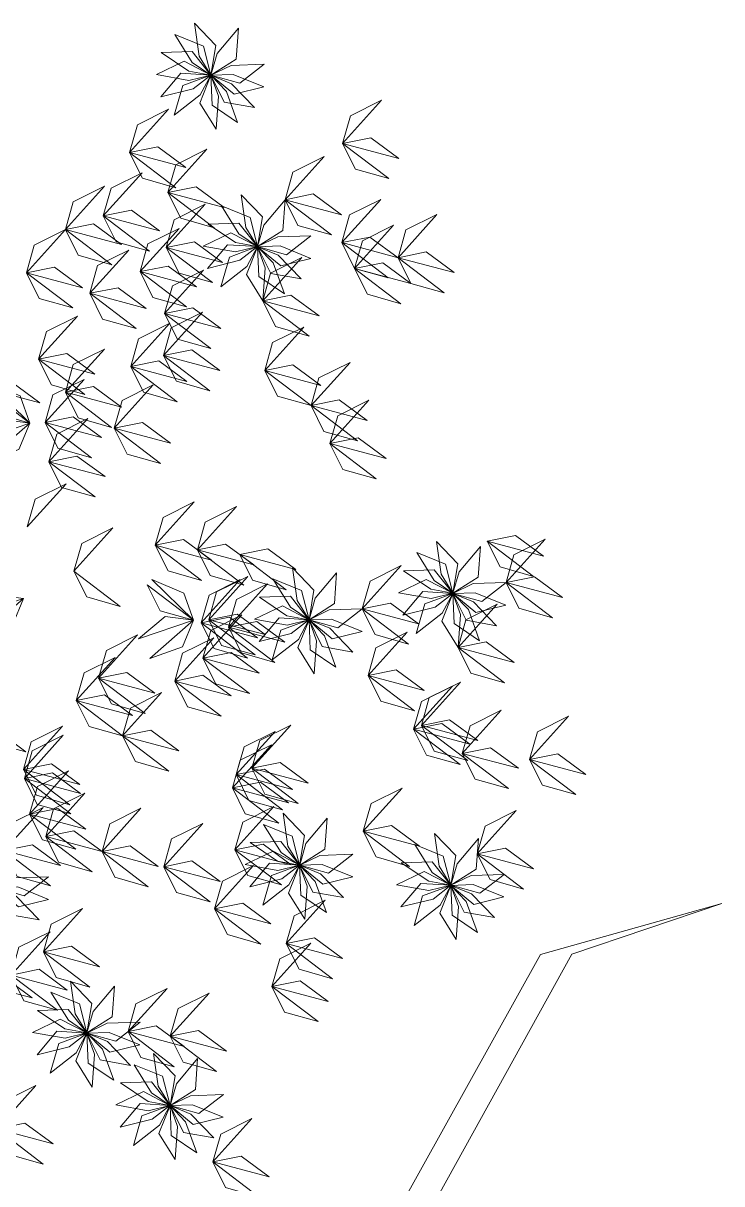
# Model space of a CAD drawing. Header units: inches. Extents: x -173 to 14008, y -3334 to 10368.
# Drawn here: x 6798.9 to 6870.9, y 8045 to 8164.5 of the extents above; entities that cross this region are included whole.
import ezdxf

# ---------------------------------------------------------------- set-up
doc = ezdxf.new("R2010")
doc.units = ezdxf.units.IN
doc.header["$MEASUREMENT"] = 0
doc.layers.add('ARREDAMENTO', color=8, linetype='Continuous', lineweight=18)

msp = doc.modelspace()

# ---------------------------------------------------------------- linework, layer by layer
at = {"layer": 'ARREDAMENTO', "lineweight": 0}
for points in [[(6816.55, 8164.52), (6817.03, 8161.14), (6818.24, 8159.18), (6818.76, 8162.22), (6816.55, 8164.52)], [(6821.08, 8164), (6818.89, 8161.39), (6818.25, 8159.18), (6820.85, 8160.83), (6821.08, 8164)], [(6814.53, 8163.37), (6816.33, 8160.48), (6818.24, 8159.18), (6817.47, 8162.17), (6814.53, 8163.37)], [(6813.14, 8161.49), (6815.97, 8159.59), (6818.24, 8159.18), (6816.32, 8161.6), (6813.14, 8161.49)], [(6812.64, 8159.22), (6815.99, 8158.63), (6818.23, 8159.18), (6815.5, 8160.61), (6812.64, 8159.22)], [(6823.73, 8160.29), (6820.33, 8160.17), (6818.25, 8159.17), (6821.22, 8158.34), (6823.73, 8160.29)], [(6813.1, 8156.94), (6816.41, 8157.76), (6818.23, 8159.17), (6815.15, 8159.37), (6813.1, 8156.94)], [(6814.46, 8155.04), (6817.14, 8157.14), (6818.23, 8159.17), (6815.34, 8158.1), (6814.46, 8155.04)], [(6818.78, 8153.59), (6819.02, 8156.99), (6818.24, 8159.16), (6817.1, 8156.3), (6818.78, 8153.59)], [(6821, 8154.3), (6819.84, 8157.5), (6818.24, 8159.16), (6818.37, 8156.08), (6821, 8154.3)], [(6823.71, 8157.96), (6820.55, 8159.24), (6818.25, 8159.17), (6820.63, 8157.2), (6823.71, 8157.96)], [(6822.75, 8155.84), (6820.38, 8158.29), (6818.25, 8159.17), (6819.62, 8156.4), (6822.75, 8155.84)], [(6831.82, 8152.14), (6832.63, 8154.99), (6835.84, 8156.59), (6831.82, 8152.14)], [(6809.87, 8151.21), (6810.68, 8154.06), (6813.89, 8155.66), (6809.87, 8151.21)], [(6809.87, 8151.21), (6812.78, 8151.79), (6815.67, 8149.66), (6809.87, 8151.21)], [(6831.82, 8152.14), (6834.73, 8152.72), (6837.62, 8150.59), (6831.82, 8152.14)], [(6831.82, 8152.14), (6833.14, 8149.48), (6836.59, 8148.51), (6831.82, 8152.14)], [(6809.87, 8151.21), (6811.19, 8148.55), (6814.65, 8147.57), (6809.87, 8151.21)], [(6813.82, 8147.08), (6814.63, 8149.94), (6817.84, 8151.54), (6813.82, 8147.08)], [(6825.89, 8146.34), (6826.7, 8149.19), (6829.91, 8150.79), (6825.89, 8146.34)], [(6807.15, 8144.67), (6807.96, 8147.52), (6811.17, 8149.12), (6807.15, 8144.67)], [(6807.15, 8144.67), (6807.96, 8147.52), (6811.17, 8149.12), (6807.15, 8144.67)], [(6803.25, 8143.27), (6804.06, 8146.12), (6807.27, 8147.72), (6803.25, 8143.27)], [(6813.82, 8147.08), (6816.73, 8147.67), (6819.62, 8145.54), (6813.82, 8147.08)], [(6813.82, 8147.08), (6815.14, 8144.43), (6818.6, 8143.45), (6813.82, 8147.08)], [(6821.36, 8146.85), (6821.84, 8143.48), (6823.05, 8141.52), (6823.57, 8144.56), (6821.36, 8146.85)], [(6825.89, 8146.34), (6828.8, 8146.93), (6831.69, 8144.8), (6825.89, 8146.34)], [(6813.65, 8141.43), (6814.45, 8144.28), (6817.66, 8145.88), (6813.65, 8141.43)], [(6819.34, 8145.71), (6821.14, 8142.81), (6823.05, 8141.52), (6822.28, 8144.51), (6819.34, 8145.71)], [(6825.89, 8146.34), (6823.7, 8143.73), (6823.06, 8141.51), (6825.66, 8143.17), (6825.89, 8146.34)], [(6825.89, 8146.34), (6827.22, 8143.69), (6830.67, 8142.71), (6825.89, 8146.34)], [(6831.73, 8141.92), (6832.54, 8144.77), (6835.75, 8146.37), (6831.73, 8141.92)], [(6807.15, 8144.67), (6810.06, 8145.25), (6812.95, 8143.13), (6807.15, 8144.67)], [(6807.15, 8144.67), (6810.06, 8145.25), (6812.95, 8143.13), (6807.15, 8144.67)], [(6807.15, 8144.67), (6808.47, 8142.01), (6811.92, 8141.04), (6807.15, 8144.67)], [(6807.15, 8144.67), (6808.47, 8142.01), (6811.92, 8141.04), (6807.15, 8144.67)], [(6837.53, 8140.37), (6838.33, 8143.23), (6841.54, 8144.82), (6837.53, 8140.37)], [(6799.24, 8138.82), (6800.04, 8141.67), (6803.25, 8143.27), (6799.24, 8138.82)], [(6803.25, 8143.27), (6806.16, 8143.86), (6809.05, 8141.73), (6803.25, 8143.27)], [(6803.25, 8143.27), (6804.58, 8140.62), (6808.03, 8139.64), (6803.25, 8143.27)], [(6810.95, 8138.93), (6811.76, 8141.78), (6814.97, 8143.38), (6810.95, 8138.93)], [(6817.95, 8143.83), (6820.78, 8141.92), (6823.05, 8141.52), (6821.13, 8143.93), (6817.95, 8143.83)], [(6833.05, 8139.26), (6833.86, 8142.11), (6837.07, 8143.71), (6833.05, 8139.26)], [(6817.45, 8141.56), (6820.8, 8140.96), (6823.05, 8141.51), (6820.31, 8142.94), (6817.45, 8141.56)], [(6828.54, 8142.63), (6825.14, 8142.51), (6823.06, 8141.51), (6826.03, 8140.68), (6828.54, 8142.63)], [(6831.73, 8141.92), (6834.64, 8142.5), (6837.53, 8140.37), (6831.73, 8141.92)], [(6805.77, 8136.7), (6806.58, 8139.55), (6809.79, 8141.15), (6805.77, 8136.7)], [(6813.65, 8141.43), (6816.55, 8142.01), (6819.44, 8139.89), (6813.65, 8141.43)], [(6813.65, 8141.43), (6814.97, 8138.77), (6818.42, 8137.8), (6813.65, 8141.43)], [(6817.91, 8139.27), (6821.22, 8140.1), (6823.04, 8141.51), (6819.97, 8141.7), (6817.91, 8139.27)], [(6819.27, 8137.37), (6821.95, 8139.47), (6823.04, 8141.51), (6820.15, 8140.43), (6819.27, 8137.37)], [(6823.59, 8135.93), (6823.83, 8139.33), (6823.05, 8141.5), (6821.91, 8138.63), (6823.59, 8135.93)], [(6825.82, 8136.63), (6824.65, 8139.84), (6823.05, 8141.5), (6823.18, 8138.42), (6825.82, 8136.63)], [(6828.53, 8140.3), (6825.37, 8141.58), (6823.06, 8141.5), (6825.44, 8139.54), (6828.53, 8140.3)], [(6827.56, 8138.18), (6825.19, 8140.63), (6823.06, 8141.5), (6824.43, 8138.74), (6827.56, 8138.18)], [(6831.73, 8141.92), (6833.05, 8139.26), (6836.5, 8138.28), (6831.73, 8141.92)], [(6837.53, 8140.37), (6840.43, 8140.96), (6843.32, 8138.83), (6837.53, 8140.37)], [(6823.59, 8135.93), (6824.4, 8138.78), (6827.61, 8140.38), (6823.59, 8135.93)], [(6833.05, 8139.26), (6835.96, 8139.85), (6838.85, 8137.72), (6833.05, 8139.26)], [(6837.53, 8140.37), (6838.85, 8137.72), (6842.3, 8136.74), (6837.53, 8140.37)], [(6799.24, 8138.82), (6802.14, 8139.4), (6805.03, 8137.28), (6799.24, 8138.82)], [(6799.24, 8138.82), (6800.56, 8136.17), (6804.01, 8135.19), (6799.24, 8138.82)], [(6810.95, 8138.93), (6813.86, 8139.51), (6816.75, 8137.38), (6810.95, 8138.93)], [(6810.95, 8138.93), (6812.27, 8136.27), (6815.73, 8135.3), (6810.95, 8138.93)], [(6813.47, 8134.63), (6814.28, 8137.48), (6817.49, 8139.08), (6813.47, 8134.63)], [(6833.05, 8139.26), (6834.37, 8136.61), (6837.82, 8135.63), (6833.05, 8139.26)], [(6805.77, 8136.7), (6808.68, 8137.28), (6811.57, 8135.15), (6805.77, 8136.7)], [(6805.77, 8136.7), (6807.09, 8134.04), (6810.55, 8133.07), (6805.77, 8136.7)], [(6823.59, 8135.93), (6826.5, 8136.52), (6829.39, 8134.39), (6823.59, 8135.93)], [(6813.47, 8134.63), (6816.38, 8135.21), (6819.27, 8133.09), (6813.47, 8134.63)], [(6823.59, 8135.93), (6824.91, 8133.28), (6828.37, 8132.3), (6823.59, 8135.93)], [(6800.5, 8129.91), (6801.3, 8132.76), (6804.51, 8134.36), (6800.5, 8129.91)], [(6813.37, 8130.31), (6814.17, 8133.16), (6817.39, 8134.76), (6813.37, 8130.31)], [(6813.47, 8134.63), (6814.8, 8131.98), (6818.25, 8131), (6813.47, 8134.63)], [(6809.99, 8129.16), (6810.79, 8132.02), (6814, 8133.62), (6809.99, 8129.16)], [(6823.79, 8128.76), (6824.6, 8131.62), (6827.81, 8133.22), (6823.79, 8128.76)], [(6800.5, 8129.91), (6803.4, 8130.49), (6806.29, 8128.37), (6800.5, 8129.91)], [(6803.25, 8126.51), (6804.05, 8129.36), (6807.27, 8130.96), (6803.25, 8126.51)], [(6813.37, 8130.31), (6816.27, 8130.89), (6819.16, 8128.76), (6813.37, 8130.31)], [(6813.37, 8130.31), (6814.69, 8127.65), (6818.14, 8126.67), (6813.37, 8130.31)], [(6800.5, 8129.91), (6801.82, 8127.26), (6805.27, 8126.28), (6800.5, 8129.91)], [(6809.99, 8129.16), (6812.89, 8129.75), (6815.78, 8127.62), (6809.99, 8129.16)], [(6809.99, 8129.16), (6811.31, 8126.51), (6814.76, 8125.53), (6809.99, 8129.16)], [(6823.79, 8128.76), (6826.7, 8129.35), (6829.59, 8127.22), (6823.79, 8128.76)], [(6828.57, 8125.13), (6829.38, 8127.99), (6832.59, 8129.59), (6828.57, 8125.13)], [(6801.16, 8123.39), (6801.97, 8126.24), (6805.18, 8127.84), (6801.16, 8123.39)], [(6823.79, 8128.76), (6825.12, 8126.11), (6828.57, 8125.13), (6823.79, 8128.76)], [(6794.82, 8126.97), (6797.73, 8127.55), (6800.62, 8125.43), (6794.82, 8126.97)], [(6794.82, 8126.97), (6796.14, 8124.31), (6799.59, 8123.34), (6794.82, 8126.97)], [(6794.82, 8126.97), (6796.14, 8124.31), (6799.59, 8123.34), (6794.82, 8126.97)], [(6799.59, 8123.34), (6798.6, 8126.13), (6795.29, 8127.51), (6799.59, 8123.34)], [(6803.25, 8126.51), (6806.15, 8127.09), (6809.04, 8124.97), (6803.25, 8126.51)], [(6803.25, 8126.51), (6804.57, 8123.86), (6808.02, 8122.88), (6803.25, 8126.51)], [(6808.29, 8122.8), (6809.1, 8125.66), (6812.31, 8127.26), (6808.29, 8122.8)], [(6828.57, 8125.13), (6831.47, 8125.72), (6834.36, 8123.59), (6828.57, 8125.13)], [(6830.51, 8121.23), (6831.32, 8124.08), (6834.53, 8125.68), (6830.51, 8121.23)], [(6828.57, 8125.13), (6829.89, 8122.48), (6833.34, 8121.5), (6828.57, 8125.13)], [(6799.59, 8123.34), (6796.65, 8123.73), (6793.91, 8121.41), (6799.59, 8123.34)], [(6799.59, 8123.34), (6798.45, 8120.6), (6795.07, 8119.4), (6799.59, 8123.34)], [(6801.16, 8123.39), (6804.07, 8123.97), (6806.96, 8121.85), (6801.16, 8123.39)], [(6801.16, 8123.39), (6802.48, 8120.74), (6805.93, 8119.76), (6801.16, 8123.39)], [(6801.55, 8119.36), (6802.36, 8122.21), (6805.57, 8123.81), (6801.55, 8119.36)], [(6808.29, 8122.8), (6811.2, 8123.39), (6814.09, 8121.26), (6808.29, 8122.8)], [(6808.29, 8122.8), (6809.61, 8120.15), (6813.07, 8119.17), (6808.29, 8122.8)], [(6830.51, 8121.23), (6833.42, 8121.81), (6836.31, 8119.68), (6830.51, 8121.23)], [(6830.51, 8121.23), (6831.83, 8118.57), (6835.29, 8117.6), (6830.51, 8121.23)], [(6801.55, 8119.36), (6804.45, 8119.94), (6807.34, 8117.82), (6801.55, 8119.36)], [(6801.55, 8119.36), (6802.87, 8116.71), (6806.32, 8115.73), (6801.55, 8119.36)], [(6799.33, 8112.64), (6800.13, 8115.49), (6803.35, 8117.09), (6799.33, 8112.64)], [(6812.52, 8110.76), (6813.32, 8113.61), (6816.54, 8115.21), (6812.52, 8110.76)], [(6816.87, 8110.28), (6817.67, 8113.14), (6820.89, 8114.74), (6816.87, 8110.28)], [(6804.13, 8108.09), (6804.94, 8110.94), (6808.15, 8112.54), (6804.13, 8108.09)], [(6812.52, 8110.76), (6815.42, 8111.35), (6818.31, 8109.22), (6812.52, 8110.76)], [(6841.49, 8111.15), (6841.96, 8107.77), (6843.18, 8105.81), (6843.69, 8108.85), (6841.49, 8111.15)], [(6846.73, 8111.17), (6849.63, 8111.75), (6852.52, 8109.63), (6846.73, 8111.17)], [(6846.73, 8111.17), (6848.05, 8108.52), (6851.5, 8107.54), (6846.73, 8111.17)], [(6848.67, 8106.92), (6849.48, 8109.77), (6852.69, 8111.37), (6848.67, 8106.92)], [(6812.52, 8110.76), (6813.84, 8108.11), (6817.29, 8107.13), (6812.52, 8110.76)], [(6816.87, 8110.28), (6819.77, 8110.87), (6822.66, 8108.74), (6816.87, 8110.28)], [(6816.87, 8110.28), (6818.19, 8107.63), (6821.64, 8106.65), (6816.87, 8110.28)], [(6821.22, 8109.8), (6824.12, 8110.39), (6827.01, 8108.26), (6821.22, 8109.8)], [(6821.22, 8109.8), (6822.54, 8107.15), (6825.99, 8106.17), (6821.22, 8109.8)], [(6839.46, 8110), (6841.27, 8107.11), (6843.18, 8105.81), (6842.41, 8108.8), (6839.46, 8110)], [(6846.02, 8110.63), (6843.83, 8108.02), (6843.19, 8105.81), (6845.79, 8107.46), (6846.02, 8110.63)], [(6833.85, 8104.21), (6834.66, 8107.06), (6837.87, 8108.66), (6833.85, 8104.21)], [(6804.13, 8108.09), (6805.45, 8105.44), (6808.9, 8104.46), (6804.13, 8108.09)], [(6818.03, 8103.09), (6818.84, 8105.94), (6822.05, 8107.54), (6818.03, 8103.09)], [(6826.67, 8108.43), (6827.14, 8105.05), (6828.36, 8103.09), (6828.87, 8106.13), (6826.67, 8108.43)], [(6831.2, 8107.92), (6829.01, 8105.3), (6828.37, 8103.09), (6830.97, 8104.74), (6831.2, 8107.92)], [(6838.08, 8108.12), (6840.9, 8106.22), (6843.17, 8105.81), (6841.26, 8108.23), (6838.08, 8108.12)], [(6848.67, 8106.92), (6851.58, 8107.51), (6854.47, 8105.38), (6848.67, 8106.92)], [(6811.69, 8106.67), (6813.01, 8104.01), (6816.46, 8103.04), (6811.69, 8106.67)], [(6816.46, 8103.04), (6815.47, 8105.83), (6812.16, 8107.21), (6816.46, 8103.04)], [(6817.25, 8102.77), (6818.06, 8105.62), (6821.27, 8107.22), (6817.25, 8102.77)], [(6820.07, 8102.33), (6820.88, 8105.18), (6824.09, 8106.78), (6820.07, 8102.33)], [(6824.64, 8107.28), (6826.45, 8104.39), (6828.36, 8103.09), (6827.59, 8106.08), (6824.64, 8107.28)], [(6837.57, 8105.85), (6840.93, 8105.26), (6843.17, 8105.81), (6840.44, 8107.23), (6837.57, 8105.85)], [(6848.67, 8106.92), (6845.26, 8106.8), (6843.19, 8105.8), (6846.16, 8104.97), (6848.67, 8106.92)], [(6848.67, 8106.92), (6849.99, 8104.27), (6853.44, 8103.29), (6848.67, 8106.92)], [(6798.95, 8105.26), (6796.02, 8105.65), (6793.27, 8103.34), (6798.95, 8105.26)], [(6798.95, 8105.26), (6797.81, 8102.53), (6794.43, 8101.32), (6798.95, 8105.26)], [(6823.26, 8105.41), (6826.08, 8103.5), (6828.35, 8103.09), (6826.44, 8105.51), (6823.26, 8105.41)], [(6838.04, 8103.56), (6841.35, 8104.39), (6843.17, 8105.8), (6840.09, 8106), (6838.04, 8103.56)], [(6839.39, 8101.67), (6842.08, 8103.77), (6843.17, 8105.8), (6840.28, 8104.72), (6839.39, 8101.67)], [(6843.72, 8100.22), (6843.96, 8103.62), (6843.17, 8105.79), (6842.04, 8102.93), (6843.72, 8100.22)], [(6845.94, 8100.92), (6844.78, 8104.13), (6843.18, 8105.79), (6843.31, 8102.71), (6845.94, 8100.92)], [(6847.69, 8102.47), (6845.32, 8104.92), (6843.18, 8105.79), (6844.55, 8103.03), (6847.69, 8102.47)], [(6848.65, 8104.59), (6845.49, 8105.87), (6843.19, 8105.8), (6845.56, 8103.83), (6848.65, 8104.59)], [(6822.75, 8103.13), (6826.11, 8102.54), (6828.35, 8103.09), (6825.62, 8104.52), (6822.75, 8103.13)], [(6833.85, 8104.21), (6830.44, 8104.09), (6828.37, 8103.08), (6831.34, 8102.25), (6833.85, 8104.21)], [(6833.85, 8104.21), (6836.76, 8104.79), (6839.65, 8102.66), (6833.85, 8104.21)], [(6833.85, 8104.21), (6835.17, 8101.55), (6838.62, 8100.57), (6833.85, 8104.21)], [(6843.72, 8100.22), (6844.53, 8103.07), (6847.74, 8104.67), (6843.72, 8100.22)], [(6816.46, 8103.04), (6813.53, 8103.43), (6810.78, 8101.11), (6816.46, 8103.04)], [(6816.46, 8103.04), (6815.32, 8100.3), (6811.94, 8099.1), (6816.46, 8103.04)], [(6817.25, 8102.77), (6820.16, 8103.36), (6823.05, 8101.23), (6817.25, 8102.77)], [(6817.25, 8102.77), (6818.57, 8100.12), (6822.03, 8099.14), (6817.25, 8102.77)], [(6817.43, 8099.13), (6818.24, 8101.98), (6821.45, 8103.58), (6817.43, 8099.13)], [(6818.03, 8103.09), (6820.94, 8103.67), (6823.83, 8101.55), (6818.03, 8103.09)], [(6818.03, 8103.09), (6819.35, 8100.44), (6822.81, 8099.46), (6818.03, 8103.09)], [(6820.07, 8102.33), (6822.98, 8102.91), (6825.87, 8100.78), (6820.07, 8102.33)], [(6823.22, 8100.85), (6826.53, 8101.67), (6828.35, 8103.09), (6825.27, 8103.28), (6823.22, 8100.85)], [(6824.57, 8098.95), (6827.26, 8101.05), (6828.35, 8103.08), (6825.46, 8102.01), (6824.57, 8098.95)], [(6828.9, 8097.51), (6829.14, 8100.91), (6828.36, 8103.08), (6827.22, 8100.21), (6828.9, 8097.51)], [(6831.12, 8098.21), (6829.96, 8101.41), (6828.36, 8103.08), (6828.49, 8099.99), (6831.12, 8098.21)], [(6832.87, 8099.75), (6830.5, 8102.21), (6828.36, 8103.08), (6829.73, 8100.31), (6832.87, 8099.75)], [(6833.83, 8101.87), (6830.67, 8103.15), (6828.37, 8103.08), (6830.74, 8101.11), (6833.83, 8101.87)], [(6806.68, 8097.07), (6807.49, 8099.93), (6810.7, 8101.53), (6806.68, 8097.07)], [(6820.07, 8102.33), (6821.39, 8099.67), (6824.85, 8098.69), (6820.07, 8102.33)], [(6834.45, 8097.34), (6835.25, 8100.19), (6838.47, 8101.79), (6834.45, 8097.34)], [(6814.52, 8096.77), (6815.33, 8099.63), (6818.54, 8101.23), (6814.52, 8096.77)], [(6843.72, 8100.22), (6846.62, 8100.81), (6849.51, 8098.68), (6843.72, 8100.22)], [(6843.72, 8100.22), (6845.04, 8097.57), (6848.49, 8096.59), (6843.72, 8100.22)], [(6804.38, 8094.76), (6805.18, 8097.61), (6808.39, 8099.21), (6804.38, 8094.76)], [(6817.43, 8099.13), (6820.34, 8099.71), (6823.23, 8097.59), (6817.43, 8099.13)], [(6817.43, 8099.13), (6818.76, 8096.48), (6822.21, 8095.5), (6817.43, 8099.13)], [(6834.45, 8097.34), (6837.35, 8097.93), (6840.24, 8095.8), (6834.45, 8097.34)], [(6806.68, 8097.07), (6809.59, 8097.66), (6812.48, 8095.53), (6806.68, 8097.07)], [(6806.68, 8097.07), (6808.01, 8094.42), (6811.46, 8093.44), (6806.68, 8097.07)], [(6814.52, 8096.77), (6817.43, 8097.36), (6820.32, 8095.23), (6814.52, 8096.77)], [(6814.52, 8096.77), (6815.84, 8094.12), (6819.3, 8093.14), (6814.52, 8096.77)], [(6834.45, 8097.34), (6835.77, 8094.69), (6839.22, 8093.71), (6834.45, 8097.34)], [(6839.95, 8092.2), (6840.75, 8095.06), (6843.97, 8096.66), (6839.95, 8092.2)], [(6809.15, 8091.13), (6809.96, 8093.98), (6813.17, 8095.58), (6809.15, 8091.13)], [(6839.14, 8091.8), (6839.95, 8094.65), (6843.16, 8096.25), (6839.14, 8091.8)], [(6804.38, 8094.76), (6807.28, 8095.34), (6810.17, 8093.21), (6804.38, 8094.76)], [(6804.38, 8094.76), (6805.7, 8092.1), (6809.15, 8091.13), (6804.38, 8094.76)], [(6844.15, 8089.32), (6844.96, 8092.17), (6848.17, 8093.77), (6844.15, 8089.32)], [(6851.08, 8088.7), (6851.89, 8091.55), (6855.1, 8093.15), (6851.08, 8088.7)], [(6798.94, 8087.66), (6799.74, 8090.52), (6802.95, 8092.12), (6798.94, 8087.66)], [(6822.48, 8087.78), (6823.28, 8090.64), (6826.49, 8092.24), (6822.48, 8087.78)], [(6839.14, 8091.8), (6842.05, 8092.38), (6844.94, 8090.26), (6839.14, 8091.8)], [(6839.95, 8092.2), (6842.85, 8092.79), (6845.74, 8090.66), (6839.95, 8092.2)], [(6839.95, 8092.2), (6841.27, 8089.55), (6844.72, 8088.57), (6839.95, 8092.2)], [(6793.4, 8091.03), (6796.3, 8091.61), (6799.19, 8089.49), (6793.4, 8091.03)], [(6793.4, 8091.03), (6796.3, 8091.61), (6799.19, 8089.49), (6793.4, 8091.03)], [(6799.03, 8086.73), (6799.83, 8089.58), (6803.04, 8091.18), (6799.03, 8086.73)], [(6809.15, 8091.13), (6812.06, 8091.71), (6814.95, 8089.58), (6809.15, 8091.13)], [(6809.15, 8091.13), (6810.47, 8088.47), (6813.92, 8087.5), (6809.15, 8091.13)], [(6820.85, 8087.13), (6821.66, 8089.98), (6824.87, 8091.58), (6820.85, 8087.13)], [(6839.14, 8091.8), (6840.46, 8089.14), (6843.92, 8088.17), (6839.14, 8091.8)], [(6820.47, 8085.76), (6821.27, 8088.61), (6824.49, 8090.21), (6820.47, 8085.76)], [(6844.15, 8089.32), (6847.06, 8089.9), (6849.95, 8087.78), (6844.15, 8089.32)], [(6798.94, 8087.66), (6801.84, 8088.25), (6804.73, 8086.12), (6798.94, 8087.66)], [(6822.48, 8087.78), (6825.38, 8088.37), (6828.27, 8086.24), (6822.48, 8087.78)], [(6844.15, 8089.32), (6845.47, 8086.66), (6848.92, 8085.69), (6844.15, 8089.32)], [(6851.08, 8088.7), (6853.99, 8089.28), (6856.88, 8087.16), (6851.08, 8088.7)], [(6851.08, 8088.7), (6852.41, 8086.05), (6855.86, 8085.07), (6851.08, 8088.7)], [(6798.94, 8087.66), (6800.26, 8085.01), (6803.71, 8084.03), (6798.94, 8087.66)], [(6799.03, 8086.73), (6801.93, 8087.31), (6804.82, 8085.19), (6799.03, 8086.73)], [(6799.56, 8083.07), (6800.37, 8085.92), (6803.58, 8087.52), (6799.56, 8083.07)], [(6820.85, 8087.13), (6823.76, 8087.71), (6826.65, 8085.59), (6820.85, 8087.13)], [(6820.85, 8087.13), (6822.17, 8084.47), (6825.63, 8083.5), (6820.85, 8087.13)], [(6822.48, 8087.78), (6823.8, 8085.13), (6827.25, 8084.15), (6822.48, 8087.78)], [(6799.03, 8086.73), (6800.35, 8084.07), (6803.8, 8083.1), (6799.03, 8086.73)], [(6820.47, 8085.76), (6823.37, 8086.35), (6826.26, 8084.22), (6820.47, 8085.76)], [(6801.23, 8080.76), (6802.04, 8083.62), (6805.25, 8085.22), (6801.23, 8080.76)], [(6820.47, 8085.76), (6821.79, 8083.11), (6825.24, 8082.13), (6820.47, 8085.76)], [(6833.95, 8081.3), (6834.75, 8084.15), (6837.96, 8085.75), (6833.95, 8081.3)], [(6796.96, 8079.31), (6797.77, 8082.16), (6800.98, 8083.76), (6796.96, 8079.31)], [(6799.56, 8083.07), (6802.47, 8083.65), (6805.36, 8081.53), (6799.56, 8083.07)], [(6807.03, 8079.22), (6807.83, 8082.07), (6811.04, 8083.67), (6807.03, 8079.22)], [(6820.73, 8079.4), (6821.54, 8082.25), (6824.75, 8083.85), (6820.73, 8079.4)], [(6799.56, 8083.07), (6800.88, 8080.41), (6804.33, 8079.44), (6799.56, 8083.07)], [(6825.7, 8083.15), (6826.17, 8079.78), (6827.39, 8077.82), (6827.9, 8080.86), (6825.7, 8083.15)], [(6830.23, 8082.64), (6828.04, 8080.03), (6827.4, 8077.82), (6830, 8079.47), (6830.23, 8082.64)], [(6845.7, 8078.98), (6846.5, 8081.83), (6849.72, 8083.43), (6845.7, 8078.98)], [(6801.23, 8080.76), (6804.14, 8081.35), (6807.03, 8079.22), (6801.23, 8080.76)], [(6813.39, 8077.65), (6814.2, 8080.51), (6817.41, 8082.11), (6813.39, 8077.65)], [(6823.67, 8082.01), (6825.48, 8079.12), (6827.39, 8077.82), (6826.62, 8080.81), (6823.67, 8082.01)], [(6833.95, 8081.3), (6836.85, 8081.89), (6839.74, 8079.76), (6833.95, 8081.3)], [(6833.95, 8081.3), (6835.27, 8078.65), (6838.72, 8077.67), (6833.95, 8081.3)], [(6841.28, 8081.08), (6841.76, 8077.71), (6842.97, 8075.75), (6843.49, 8078.79), (6841.28, 8081.08)], [(6796.96, 8079.31), (6799.86, 8079.89), (6802.75, 8077.76), (6796.96, 8079.31)], [(6801.23, 8080.76), (6802.55, 8078.11), (6806, 8077.13), (6801.23, 8080.76)], [(6820.73, 8079.4), (6823.64, 8079.98), (6826.53, 8077.85), (6820.73, 8079.4)], [(6822.29, 8080.13), (6825.11, 8078.23), (6827.38, 8077.82), (6825.47, 8080.23), (6822.29, 8080.13)], [(6839.25, 8079.93), (6841.06, 8077.04), (6842.97, 8075.75), (6842.2, 8078.73), (6839.25, 8079.93)], [(6845.81, 8080.57), (6843.62, 8077.96), (6842.98, 8075.74), (6845.58, 8077.4), (6845.81, 8080.57)], [(6796.96, 8079.31), (6798.28, 8076.65), (6801.73, 8075.67), (6796.96, 8079.31)], [(6807.03, 8079.22), (6809.93, 8079.81), (6812.82, 8077.68), (6807.03, 8079.22)], [(6807.03, 8079.22), (6808.35, 8076.57), (6811.8, 8075.59), (6807.03, 8079.22)], [(6820.73, 8079.4), (6822.06, 8076.74), (6825.51, 8075.77), (6820.73, 8079.4)], [(6821.78, 8077.86), (6825.14, 8077.26), (6827.38, 8077.81), (6824.65, 8079.24), (6821.78, 8077.86)], [(6832.88, 8078.93), (6829.47, 8078.81), (6827.4, 8077.81), (6830.37, 8076.98), (6832.88, 8078.93)], [(6845.7, 8078.98), (6848.6, 8079.57), (6851.49, 8077.44), (6845.7, 8078.98)], [(6845.7, 8078.98), (6847.02, 8076.33), (6850.47, 8075.35), (6845.7, 8078.98)], [(6813.39, 8077.65), (6816.3, 8078.24), (6819.19, 8076.11), (6813.39, 8077.65)], [(6813.39, 8077.65), (6814.71, 8075), (6818.16, 8074.02), (6813.39, 8077.65)], [(6818.63, 8073.31), (6819.43, 8076.17), (6822.65, 8077.77), (6818.63, 8073.31)], [(6822.25, 8075.57), (6825.56, 8076.4), (6827.38, 8077.81), (6824.3, 8078), (6822.25, 8075.57)], [(6823.6, 8073.68), (6826.29, 8075.77), (6827.38, 8077.81), (6824.49, 8076.73), (6823.6, 8073.68)], [(6827.93, 8072.23), (6828.17, 8075.63), (6827.38, 8077.8), (6826.25, 8074.93), (6827.93, 8072.23)], [(6832.86, 8076.6), (6829.7, 8077.88), (6827.39, 8077.8), (6829.77, 8075.84), (6832.86, 8076.6)], [(6830.15, 8072.93), (6828.98, 8076.14), (6827.39, 8077.8), (6827.52, 8074.72), (6830.15, 8072.93)], [(6831.9, 8074.48), (6829.53, 8076.93), (6827.39, 8077.8), (6828.76, 8075.04), (6831.9, 8074.48)], [(6837.87, 8078.06), (6840.7, 8076.15), (6842.97, 8075.74), (6841.05, 8078.16), (6837.87, 8078.06)], [(6801.53, 8076.61), (6798.12, 8076.49), (6796.04, 8075.49), (6799.02, 8074.66), (6801.53, 8076.61)], [(6837.37, 8075.78), (6840.72, 8075.19), (6842.96, 8075.74), (6840.23, 8077.17), (6837.37, 8075.78)], [(6848.46, 8076.86), (6845.06, 8076.74), (6842.98, 8075.74), (6845.95, 8074.91), (6848.46, 8076.86)], [(6801.51, 8074.28), (6798.35, 8075.56), (6796.04, 8075.48), (6798.42, 8073.52), (6801.51, 8074.28)], [(6800.54, 8072.16), (6798.18, 8074.61), (6796.04, 8075.48), (6797.41, 8072.72), (6800.54, 8072.16)], [(6837.83, 8073.5), (6841.14, 8074.32), (6842.96, 8075.74), (6839.88, 8075.93), (6837.83, 8073.5)], [(6839.19, 8071.6), (6841.87, 8073.7), (6842.96, 8075.73), (6840.07, 8074.66), (6839.19, 8071.6)], [(6843.51, 8070.16), (6843.75, 8073.56), (6842.97, 8075.73), (6841.83, 8072.86), (6843.51, 8070.16)], [(6845.73, 8070.86), (6844.57, 8074.06), (6842.97, 8075.73), (6843.1, 8072.65), (6845.73, 8070.86)], [(6848.44, 8074.53), (6845.28, 8075.8), (6842.98, 8075.73), (6845.35, 8073.77), (6848.44, 8074.53)], [(6847.48, 8072.41), (6845.11, 8074.86), (6842.98, 8075.73), (6844.35, 8072.97), (6847.48, 8072.41)], [(6818.63, 8073.31), (6821.53, 8073.9), (6824.42, 8071.77), (6818.63, 8073.31)], [(6826.01, 8069.74), (6826.82, 8072.6), (6830.03, 8074.2), (6826.01, 8069.74)], [(6800.99, 8068.88), (6801.79, 8071.73), (6805.01, 8073.33), (6800.99, 8068.88)], [(6818.63, 8073.31), (6819.95, 8070.66), (6823.4, 8069.68), (6818.63, 8073.31)], [(6797.65, 8066.49), (6798.46, 8069.35), (6801.67, 8070.94), (6797.65, 8066.49)], [(6826.01, 8069.74), (6828.92, 8070.33), (6831.81, 8068.2), (6826.01, 8069.74)], [(6800.99, 8068.88), (6803.89, 8069.47), (6806.78, 8067.34), (6800.99, 8068.88)], [(6824.53, 8065.32), (6825.34, 8068.17), (6828.55, 8069.77), (6824.53, 8065.32)], [(6826.01, 8069.74), (6827.33, 8067.09), (6830.78, 8066.11), (6826.01, 8069.74)], [(6800.99, 8068.88), (6802.31, 8066.23), (6805.76, 8065.25), (6800.99, 8068.88)], [(6797.65, 8066.49), (6800.56, 8067.08), (6803.45, 8064.95), (6797.65, 8066.49)], [(6794.03, 8065.67), (6796.93, 8066.26), (6799.82, 8064.13), (6794.03, 8065.67)], [(6797.65, 8066.49), (6798.97, 8063.84), (6802.43, 8062.86), (6797.65, 8066.49)], [(6803.78, 8065.87), (6804.26, 8062.49), (6805.47, 8060.53), (6805.99, 8063.57), (6803.78, 8065.87)], [(6824.53, 8065.32), (6827.44, 8065.9), (6830.33, 8063.77), (6824.53, 8065.32)], [(6801.75, 8064.72), (6803.56, 8061.83), (6805.47, 8060.53), (6804.7, 8063.52), (6801.75, 8064.72)], [(6808.31, 8065.35), (6806.12, 8062.74), (6805.48, 8060.53), (6808.08, 8062.18), (6808.31, 8065.35)], [(6809.71, 8060.67), (6810.51, 8063.52), (6813.73, 8065.12), (6809.71, 8060.67)], [(6814.06, 8060.19), (6814.86, 8063.04), (6818.08, 8064.64), (6814.06, 8060.19)], [(6824.53, 8065.32), (6825.85, 8062.66), (6829.3, 8061.69), (6824.53, 8065.32)], [(6799.87, 8060.57), (6803.22, 8059.98), (6805.46, 8060.53), (6802.73, 8061.96), (6799.87, 8060.57)], [(6800.37, 8062.84), (6803.2, 8060.94), (6805.47, 8060.53), (6803.55, 8062.95), (6800.37, 8062.84)], [(6810.96, 8061.64), (6807.56, 8061.52), (6805.48, 8060.52), (6808.45, 8059.69), (6810.96, 8061.64)], [(6809.71, 8060.67), (6812.61, 8061.25), (6815.5, 8059.12), (6809.71, 8060.67)], [(6814.06, 8060.19), (6816.96, 8060.77), (6819.85, 8058.65), (6814.06, 8060.19)], [(6800.33, 8058.28), (6803.64, 8059.11), (6805.46, 8060.52), (6802.38, 8060.72), (6800.33, 8058.28)], [(6801.69, 8056.39), (6804.37, 8058.49), (6805.46, 8060.52), (6802.57, 8059.44), (6801.69, 8056.39)], [(6806.01, 8054.94), (6806.25, 8058.34), (6805.47, 8060.51), (6804.33, 8057.65), (6806.01, 8054.94)], [(6808.23, 8055.65), (6807.07, 8058.85), (6805.47, 8060.51), (6805.6, 8057.43), (6808.23, 8055.65)], [(6809.98, 8057.19), (6807.61, 8059.64), (6805.47, 8060.51), (6806.85, 8057.75), (6809.98, 8057.19)], [(6810.94, 8059.31), (6807.78, 8060.59), (6805.48, 8060.52), (6807.85, 8058.55), (6810.94, 8059.31)], [(6809.71, 8060.67), (6811.03, 8058.01), (6814.48, 8057.04), (6809.71, 8060.67)], [(6814.06, 8060.19), (6815.38, 8057.53), (6818.83, 8056.56), (6814.06, 8060.19)], [(6812.35, 8058.4), (6812.83, 8055.03), (6814.04, 8053.07), (6814.56, 8056.11), (6812.35, 8058.4)], [(6810.33, 8057.26), (6812.13, 8054.37), (6814.04, 8053.07), (6813.27, 8056.06), (6810.33, 8057.26)], [(6816.88, 8057.89), (6814.69, 8055.28), (6814.05, 8053.06), (6816.65, 8054.72), (6816.88, 8057.89)], [(6796.18, 8050.66), (6796.99, 8053.51), (6800.2, 8055.11), (6796.18, 8050.66)], [(6808.94, 8055.38), (6811.77, 8053.48), (6814.04, 8053.07), (6812.12, 8055.48), (6808.94, 8055.38)], [(6808.44, 8053.11), (6811.79, 8052.51), (6814.03, 8053.06), (6811.3, 8054.49), (6808.44, 8053.11)], [(6819.53, 8054.18), (6816.13, 8054.06), (6814.05, 8053.06), (6817.02, 8052.23), (6819.53, 8054.18)], [(6808.9, 8050.82), (6812.21, 8051.65), (6814.03, 8053.06), (6810.96, 8053.25), (6808.9, 8050.82)], [(6810.26, 8048.93), (6812.94, 8051.02), (6814.03, 8053.06), (6811.14, 8051.98), (6810.26, 8048.93)], [(6814.58, 8047.48), (6814.82, 8050.88), (6814.04, 8053.05), (6812.9, 8050.18), (6814.58, 8047.48)], [(6816.81, 8048.18), (6815.64, 8051.39), (6814.04, 8053.05), (6814.17, 8049.97), (6816.81, 8048.18)], [(6819.52, 8051.85), (6816.36, 8053.13), (6814.05, 8053.05), (6816.43, 8051.09), (6819.52, 8051.85)], [(6818.55, 8049.73), (6816.18, 8052.18), (6814.05, 8053.05), (6815.42, 8050.29), (6818.55, 8049.73)], [(6796.18, 8050.66), (6799.09, 8051.25), (6801.98, 8049.12), (6796.18, 8050.66)], [(6818.45, 8047.26), (6819.26, 8050.12), (6822.47, 8051.71), (6818.45, 8047.26)], [(6796.18, 8050.66), (6797.5, 8048.01), (6800.96, 8047.03), (6796.18, 8050.66)], [(6818.45, 8047.26), (6821.36, 8047.85), (6824.25, 8045.72), (6818.45, 8047.26)], [(6818.45, 8047.26), (6819.77, 8044.61), (6823.22, 8043.63), (6818.45, 8047.26)]]:
    msp.add_lwpolyline(points, dxfattribs=at)
at = {"layer": 'ARREDAMENTO', "linetype": 'Continuous', "lineweight": 0}
msp.add_lwpolyline([(6817.74, 7979.51), (6808.03, 7989.15), (6795.74, 8000.06), (6789.25, 8009.71), (6794.39, 8016.82), (6817.59, 8018.2), (6838.23, 8017.63), (6870.45, 8020.98), (6829.82, 8023.4), (6840.07, 8040.85), (6855.44, 8068.63), (6870.9, 8073.85), (6852.22, 8068.62), (6837.49, 8042.13), (6825.31, 8024.03), (6801.45, 8024.58), (6749.89, 8017.94), (6689.24, 8028.67)], dxfattribs=at)

doc.saveas('drawing.dxf')
